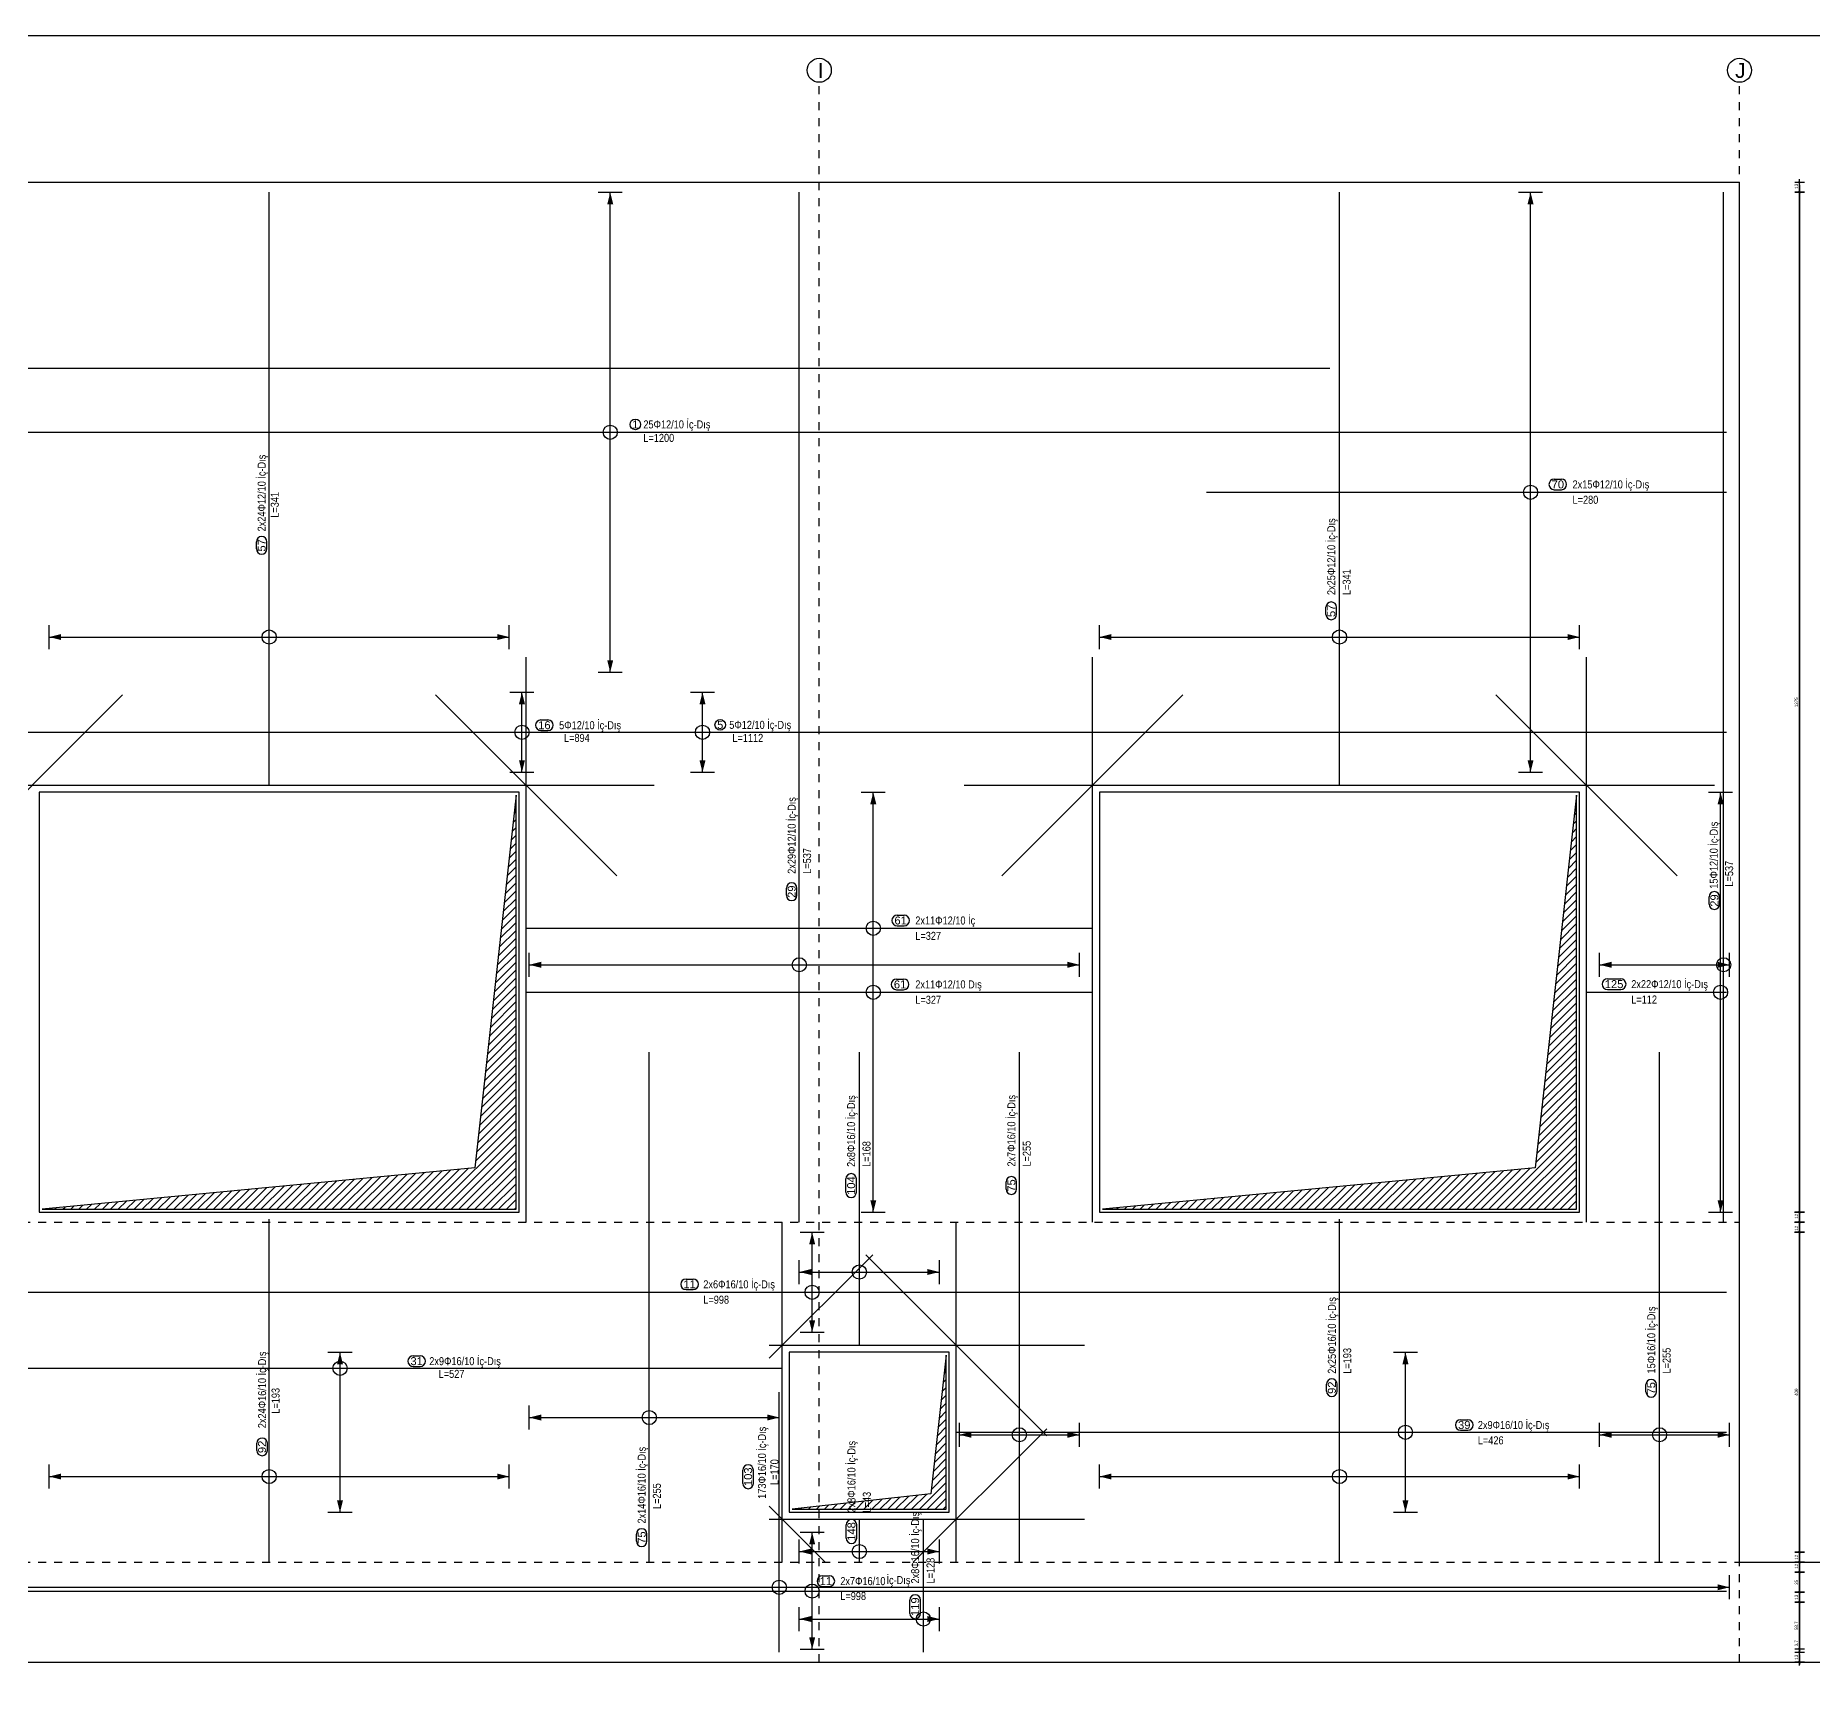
# Model space of a CAD drawing. Header units: metres. Extents: x 419734 to 420376, y 4564732 to 4565123.
# Drawn here: x 420151.04 to 420173.24, y 4564885.31 to 4564905.94 of the extents above; entities that cross this region are included whole.
import ezdxf

# ---------------------------------------------------------------- set-up
doc = ezdxf.new("R2010")
doc.units = ezdxf.units.M
doc.linetypes.add('NASCOSTA', pattern=[0.375, 0.25, -0.125])
doc.linetypes.add('TRATTO-PUNTO', pattern=[1, 0.5, -0.25, 0, -0.25])
doc.layers.get('Defpoints').update_dxf_attribs({"color": 5})
for name, color, linetype in [('Standart', 7, 'Continuous'), ('SW_ASSI', 7, 'TRATTO-PUNTO'), ('SW_CANDELE', 252, 'Continuous'), ('SW_DIM', 33, 'Continuous'), ('SW_SEZIONI-ARMATURA', 3, 'Continuous'), ('SW_SEZIONI_CARPENTERIA', 4, 'Continuous'), ('SW_TRATT', 7, 'NASCOSTA'), ('SW_TRATTEGGIO_252', 252, 'Continuous'), ('SW_TXT_TESTI', 1, 'Continuous')]:
    doc.layers.add(name, color=color, linetype=linetype)
doc.styles.add('arial_1_18', font='arial.ttf', dxfattribs={"height": 0.2})
doc.styles.add('SWS', font='ARIALN.TTF')
doc.dimstyles.new('DIM-SW-20_cm', dxfattribs={"dimtxt": 0.04, "dimasz": 0.03, "dimexe": 0.125, "dimexo": 0.125, "dimgap": 0.02, "dimtad": 1, "dimdec": 0, "dimlfac": 100, "dimzin": 1, "dimdsep": 46, "dimtxsty": 'SWS', "dimblk1": 'D', "dimblk2": 'D', "dimsah": 1, "dimcen": 0.003, "dimdle": 0.0625, "dimse1": 1, "dimse2": 1, "dimclrd": 256, "dimclre": 256, "dimclrt": 256, "dimazin": 0, "dimtfac": 0.75, "dimtdec": 0, "dimtmove": 1, "dimatfit": 3, "dimldrblk": 'D', "dimfxl": 0.125, "dimtvp": 1.5, "dimtolj": 1, "dimtzin": 0, "dimarcsym": 0})

# ---------------------------------------------------------------- blocks, each defined once
blk = doc.blocks.new('D')
for p, q in [((-1, 0), (1, 0)), ((0, 2), (0, -2))]:
    blk.add_line(p, q)
at = {"const_width": 0.141}
blk.add_lwpolyline([(0.48, 0.48), (-0.48, -0.48)], dxfattribs=at)
blk = doc.blocks.new('*D1546')
at = {"layer": 'Defpoints', "color": 0, "ltscale": 0.5, "transparency": 16777216}
for p in [(420173.015, 4564904.104), (420173.015, 4564903.979), (420173.08, 4564903.979)]:
    blk.add_point(p, dxfattribs=at)
at = {"layer": 'SW_DIM', "lineweight": -2, "ltscale": 0.5, "transparency": 16777216}
blk.add_line((420173.08, 4564904.074), (420173.08, 4564904.009), dxfattribs=at)
at = {"layer": 'SW_DIM', "lineweight": -2, "ltscale": 0.5, "transparency": 16777216, "xscale": 0.03, "yscale": 0.03, "zscale": 0.03}
for p, rotation in [((420173.08, 4564904.104), 90), ((420173.08, 4564903.979), 270)]:
    blk.add_blockref('D', p, dxfattribs=dict(at, rotation=rotation))
at = {"layer": 'SW_DIM', "ltscale": 0.5, "transparency": 16777216, "insert": (420173.039, 4564904.054), "char_height": 0.04, "attachment_point": 5, "rotation": 90, "style": 'SWS'}
blk.add_mtext('\\A1;13', dxfattribs=at)
blk = doc.blocks.new('*D1547')
at = {"layer": 'Defpoints', "color": 0, "transparency": 16777216}
for p in [(420173.015, 4564903.979), (420173.08, 4564891.229), (420173.08, 4564891.229)]:
    blk.add_point(p, dxfattribs=at)
at = {"layer": 'SW_DIM', "lineweight": -2, "transparency": 16777216}
blk.add_line((420173.08, 4564903.949), (420173.08, 4564891.259), dxfattribs=at)
at = {"layer": 'SW_DIM', "lineweight": -2, "transparency": 16777216, "xscale": 0.03, "yscale": 0.03, "zscale": 0.03}
for p, rotation in [((420173.08, 4564903.979), 90), ((420173.08, 4564891.229), 270)]:
    blk.add_blockref('D', p, dxfattribs=dict(at, rotation=rotation))
at = {"layer": 'SW_DIM', "transparency": 16777216, "insert": (420173.039, 4564897.604), "char_height": 0.04, "attachment_point": 5, "rotation": 90, "style": 'SWS'}
blk.add_mtext('\\A1;1275', dxfattribs=at)
blk = doc.blocks.new('*D1548')
at = {"layer": 'Defpoints', "color": 0, "transparency": 16777216}
for p in [(420173.08, 4564891.229), (420173.08, 4564891.104), (420173.08, 4564891.104)]:
    blk.add_point(p, dxfattribs=at)
at = {"layer": 'SW_DIM', "lineweight": -2, "transparency": 16777216}
blk.add_line((420173.08, 4564891.199), (420173.08, 4564891.134), dxfattribs=at)
at = {"layer": 'SW_DIM', "lineweight": -2, "transparency": 16777216, "xscale": 0.03, "yscale": 0.03, "zscale": 0.03}
for p, rotation in [((420173.08, 4564891.229), 90), ((420173.08, 4564891.104), 270)]:
    blk.add_blockref('D', p, dxfattribs=dict(at, rotation=rotation))
at = {"layer": 'SW_DIM', "transparency": 16777216, "insert": (420173.04, 4564891.179), "char_height": 0.04, "attachment_point": 5, "rotation": 90, "style": 'SWS'}
blk.add_mtext('\\A1;12', dxfattribs=at)
blk = doc.blocks.new('*D1549')
at = {"layer": 'Defpoints', "color": 0, "transparency": 16777216}
for p in [(420173.08, 4564891.104), (420173.08, 4564890.979), (420173.08, 4564890.979)]:
    blk.add_point(p, dxfattribs=at)
at = {"layer": 'SW_DIM', "lineweight": -2, "transparency": 16777216}
blk.add_line((420173.08, 4564891.074), (420173.08, 4564891.009), dxfattribs=at)
at = {"layer": 'SW_DIM', "lineweight": -2, "transparency": 16777216, "xscale": 0.03, "yscale": 0.03, "zscale": 0.03}
for p, rotation in [((420173.08, 4564891.104), 90), ((420173.08, 4564890.979), 270)]:
    blk.add_blockref('D', p, dxfattribs=dict(at, rotation=rotation))
at = {"layer": 'SW_DIM', "transparency": 16777216, "insert": (420173.04, 4564891.029), "char_height": 0.04, "attachment_point": 5, "rotation": 90, "style": 'SWS'}
blk.add_mtext('\\A1;12', dxfattribs=at)
blk = doc.blocks.new('*D1550')
at = {"layer": 'Defpoints', "color": 0, "transparency": 16777216}
for p in [(420173.08, 4564890.979), (420173.08, 4564886.979), (420173.08, 4564886.979)]:
    blk.add_point(p, dxfattribs=at)
at = {"layer": 'SW_DIM', "lineweight": -2, "transparency": 16777216}
blk.add_line((420173.08, 4564890.949), (420173.08, 4564887.009), dxfattribs=at)
at = {"layer": 'SW_DIM', "lineweight": -2, "transparency": 16777216, "xscale": 0.03, "yscale": 0.03, "zscale": 0.03}
for p, rotation in [((420173.08, 4564890.979), 90), ((420173.08, 4564886.979), 270)]:
    blk.add_blockref('D', p, dxfattribs=dict(at, rotation=rotation))
at = {"layer": 'SW_DIM', "transparency": 16777216, "insert": (420173.039, 4564888.979), "char_height": 0.04, "attachment_point": 5, "rotation": 90, "style": 'SWS'}
blk.add_mtext('\\A1;400', dxfattribs=at)
blk = doc.blocks.new('*D1551')
at = {"layer": 'Defpoints', "color": 0, "transparency": 16777216}
for p in [(420173.08, 4564886.979), (420173.08, 4564886.854), (420173.08, 4564886.854)]:
    blk.add_point(p, dxfattribs=at)
at = {"layer": 'SW_DIM', "lineweight": -2, "transparency": 16777216}
blk.add_line((420173.08, 4564886.949), (420173.08, 4564886.884), dxfattribs=at)
at = {"layer": 'SW_DIM', "lineweight": -2, "transparency": 16777216, "xscale": 0.03, "yscale": 0.03, "zscale": 0.03}
for p, rotation in [((420173.08, 4564886.979), 90), ((420173.08, 4564886.854), 270)]:
    blk.add_blockref('D', p, dxfattribs=dict(at, rotation=rotation))
at = {"layer": 'SW_DIM', "transparency": 16777216, "insert": (420173.04, 4564886.916), "char_height": 0.04, "attachment_point": 5, "rotation": 90, "style": 'SWS'}
blk.add_mtext('\\A1;12', dxfattribs=at)
blk = doc.blocks.new('*D1552')
at = {"layer": 'Defpoints', "color": 0, "transparency": 16777216}
for p in [(420173.08, 4564886.854), (420173.08, 4564886.729), (420173.08, 4564886.729)]:
    blk.add_point(p, dxfattribs=at)
at = {"layer": 'SW_DIM', "lineweight": -2, "transparency": 16777216}
blk.add_line((420173.08, 4564886.824), (420173.08, 4564886.759), dxfattribs=at)
at = {"layer": 'SW_DIM', "lineweight": -2, "transparency": 16777216, "xscale": 0.03, "yscale": 0.03, "zscale": 0.03}
for p, rotation in [((420173.08, 4564886.854), 90), ((420173.08, 4564886.729), 270)]:
    blk.add_blockref('D', p, dxfattribs=dict(at, rotation=rotation))
at = {"layer": 'SW_DIM', "transparency": 16777216, "insert": (420173.04, 4564886.804), "char_height": 0.04, "attachment_point": 5, "rotation": 90, "style": 'SWS'}
blk.add_mtext('\\A1;12', dxfattribs=at)
blk = doc.blocks.new('*D1553')
at = {"layer": 'Defpoints', "color": 0, "transparency": 16777216}
for p in [(420173.08, 4564886.729), (420173.08, 4564886.479), (420173.08, 4564886.479)]:
    blk.add_point(p, dxfattribs=at)
at = {"layer": 'SW_DIM', "lineweight": -2, "transparency": 16777216}
blk.add_line((420173.08, 4564886.699), (420173.08, 4564886.509), dxfattribs=at)
at = {"layer": 'SW_DIM', "lineweight": -2, "transparency": 16777216, "xscale": 0.03, "yscale": 0.03, "zscale": 0.03}
for p, rotation in [((420173.08, 4564886.729), 90), ((420173.08, 4564886.479), 270)]:
    blk.add_blockref('D', p, dxfattribs=dict(at, rotation=rotation))
at = {"layer": 'SW_DIM', "transparency": 16777216, "insert": (420173.039, 4564886.604), "char_height": 0.04, "attachment_point": 5, "rotation": 90, "style": 'SWS'}
blk.add_mtext('\\A1;25', dxfattribs=at)
blk = doc.blocks.new('*D1554')
at = {"layer": 'Defpoints', "color": 0, "transparency": 16777216}
for p in [(420173.08, 4564886.479), (420173.08, 4564886.354), (420173.08, 4564886.354)]:
    blk.add_point(p, dxfattribs=at)
at = {"layer": 'SW_DIM', "lineweight": -2, "transparency": 16777216}
blk.add_line((420173.08, 4564886.449), (420173.08, 4564886.384), dxfattribs=at)
at = {"layer": 'SW_DIM', "lineweight": -2, "transparency": 16777216, "xscale": 0.03, "yscale": 0.03, "zscale": 0.03}
for p, rotation in [((420173.08, 4564886.479), 90), ((420173.08, 4564886.354), 270)]:
    blk.add_blockref('D', p, dxfattribs=dict(at, rotation=rotation))
at = {"layer": 'SW_DIM', "transparency": 16777216, "insert": (420173.039, 4564886.416), "char_height": 0.04, "attachment_point": 5, "rotation": 90, "style": 'SWS'}
blk.add_mtext('\\A1;13', dxfattribs=at)
blk = doc.blocks.new('*D1555')
at = {"layer": 'Defpoints', "color": 0, "transparency": 16777216}
for p in [(420173.08, 4564886.354), (420173.08, 4564885.766), (420173.08, 4564885.766)]:
    blk.add_point(p, dxfattribs=at)
at = {"layer": 'SW_DIM', "lineweight": -2, "transparency": 16777216}
blk.add_line((420173.08, 4564886.324), (420173.08, 4564885.796), dxfattribs=at)
at = {"layer": 'SW_DIM', "lineweight": -2, "transparency": 16777216, "xscale": 0.03, "yscale": 0.03, "zscale": 0.03}
for p, rotation in [((420173.08, 4564886.354), 90), ((420173.08, 4564885.766), 270)]:
    blk.add_blockref('D', p, dxfattribs=dict(at, rotation=rotation))
at = {"layer": 'SW_DIM', "transparency": 16777216, "insert": (420173.039, 4564886.06), "char_height": 0.04, "attachment_point": 5, "rotation": 90, "style": 'SWS'}
blk.add_mtext('\\A1;58.7', dxfattribs=at)
blk = doc.blocks.new('*D1556')
at = {"layer": 'Defpoints', "color": 0, "transparency": 16777216}
for p in [(420173.08, 4564885.766), (420173.08, 4564885.729), (420173.08, 4564885.729)]:
    blk.add_point(p, dxfattribs=at)
at = {"layer": 'SW_DIM', "lineweight": -2, "transparency": 16777216}
for p, q in [((420173.08, 4564885.796), (420173.08, 4564885.826)), ((420173.08, 4564885.766), (420173.08, 4564885.729)), ((420173.08, 4564885.699), (420173.08, 4564885.669))]:
    blk.add_line(p, q, dxfattribs=at)
at = {"layer": 'SW_DIM', "lineweight": -2, "transparency": 16777216, "xscale": 0.03, "yscale": 0.03, "zscale": 0.03}
for p, rotation in [((420173.08, 4564885.766), 270), ((420173.08, 4564885.729), 90)]:
    blk.add_blockref('D', p, dxfattribs=dict(at, rotation=rotation))
at = {"layer": 'SW_DIM', "transparency": 16777216, "insert": (420173.039, 4564885.841), "char_height": 0.04, "attachment_point": 5, "rotation": 90, "style": 'SWS'}
blk.add_mtext('\\A1;3.7', dxfattribs=at)
blk = doc.blocks.new('*D1557')
at = {"layer": 'Defpoints', "color": 0, "transparency": 16777216}
for p in [(420173.08, 4564885.729), (420173.08, 4564885.604), (420173.08, 4564885.604)]:
    blk.add_point(p, dxfattribs=at)
at = {"layer": 'SW_DIM', "lineweight": -2, "transparency": 16777216}
blk.add_line((420173.08, 4564885.699), (420173.08, 4564885.634), dxfattribs=at)
at = {"layer": 'SW_DIM', "lineweight": -2, "transparency": 16777216, "xscale": 0.03, "yscale": 0.03, "zscale": 0.03}
for p, rotation in [((420173.08, 4564885.729), 90), ((420173.08, 4564885.604), 270)]:
    blk.add_blockref('D', p, dxfattribs=dict(at, rotation=rotation))
at = {"layer": 'SW_DIM', "transparency": 16777216, "insert": (420173.039, 4564885.666), "char_height": 0.04, "attachment_point": 5, "rotation": 90, "style": 'SWS'}
blk.add_mtext('\\A1;13', dxfattribs=at)

msp = doc.modelspace()

# ---------------------------------------------------------------- hatches: boundary and pattern name
at = {"layer": 'Standart', "linetype": 'Continuous', "lineweight": 5}
msp.add_hatch(color=35, dxfattribs=at).paths.add_polyline_path([(420160.74047, 4564885.76625), (420160.70297, 4564885.91625), (420160.77797, 4564885.91625)])
at = {"layer": 'SW_DIM'}
for points in [[(420158.25459, 4564903.82875), (420158.17959, 4564903.82875), (420158.21709, 4564903.97875)], [(420169.75519, 4564903.82875), (420169.68019, 4564903.82875), (420169.71769, 4564903.97875)], [(420151.35511, 4564898.38188), (420151.20511, 4564898.41938), (420151.35511, 4564898.45688)], [(420156.95511, 4564898.41938), (420156.80511, 4564898.38188), (420156.80511, 4564898.45688)], [(420164.48011, 4564898.38188), (420164.33011, 4564898.41938), (420164.48011, 4564898.45688)], [(420170.33011, 4564898.41938), (420170.18011, 4564898.38188), (420170.18011, 4564898.45688)], [(420158.21709, 4564897.97875), (420158.17959, 4564898.12875), (420158.25459, 4564898.12875)], [(420157.15177, 4564897.57875), (420157.07677, 4564897.57875), (420157.11427, 4564897.72875)], [(420159.40761, 4564897.57875), (420159.33261, 4564897.57875), (420159.37011, 4564897.72875)], [(420157.11427, 4564896.72875), (420157.07677, 4564896.87875), (420157.15177, 4564896.87875)], [(420159.37011, 4564896.72875), (420159.33261, 4564896.87875), (420159.40761, 4564896.87875)], [(420169.71769, 4564896.72875), (420169.68019, 4564896.87875), (420169.75519, 4564896.87875)], [(420161.54209, 4564896.32875), (420161.46709, 4564896.32875), (420161.50459, 4564896.47875)], [(420172.12959, 4564896.32875), (420172.05459, 4564896.32875), (420172.09209, 4564896.47875)], [(420157.35511, 4564894.285), (420157.20511, 4564894.3225), (420157.35511, 4564894.36)], [(420164.08011, 4564894.3225), (420163.93011, 4564894.285), (420163.93011, 4564894.36)], [(420170.73011, 4564894.285), (420170.58011, 4564894.3225), (420170.73011, 4564894.36)], [(420172.2046, 4564894.3225), (420172.0546, 4564894.285), (420172.0546, 4564894.36)], [(420161.50459, 4564891.22875), (420161.46709, 4564891.37875), (420161.54209, 4564891.37875)], [(420172.09209, 4564891.22875), (420172.05459, 4564891.37875), (420172.12959, 4564891.37875)], [(420160.77797, 4564890.82875), (420160.70297, 4564890.82875), (420160.74047, 4564890.97875)], [(420160.73011, 4564890.44438), (420160.58011, 4564890.48188), (420160.73011, 4564890.51938)], [(420162.33011, 4564890.48188), (420162.18011, 4564890.44438), (420162.18011, 4564890.51938)], [(420160.74047, 4564889.72875), (420160.70297, 4564889.87875), (420160.77797, 4564889.87875)], [(420154.87797, 4564889.32875), (420154.80297, 4564889.32875), (420154.84047, 4564889.47875)], [(420168.19209, 4564889.32875), (420168.11709, 4564889.32875), (420168.15459, 4564889.47875)], [(420157.35511, 4564888.62571), (420157.20511, 4564888.66321), (420157.35511, 4564888.70071)], [(420160.33011, 4564888.66321), (420160.18011, 4564888.62571), (420160.18011, 4564888.70071)], [(420162.73011, 4564888.41), (420162.58011, 4564888.4475), (420162.73011, 4564888.485)], [(420164.08011, 4564888.4475), (420163.93011, 4564888.41), (420163.93011, 4564888.485)], [(420170.73011, 4564888.41), (420170.58011, 4564888.4475), (420170.73011, 4564888.485)], [(420172.2046, 4564888.4475), (420172.0546, 4564888.41), (420172.0546, 4564888.485)], [(420151.35511, 4564887.88813), (420151.20511, 4564887.92563), (420151.35511, 4564887.96313)], [(420156.95511, 4564887.92563), (420156.80511, 4564887.88813), (420156.80511, 4564887.96313)], [(420164.48011, 4564887.88813), (420164.33011, 4564887.92563), (420164.48011, 4564887.96313)], [(420170.33011, 4564887.92563), (420170.18011, 4564887.88813), (420170.18011, 4564887.96313)], [(420154.84047, 4564887.47875), (420154.80297, 4564887.62875), (420154.87797, 4564887.62875)], [(420168.15459, 4564887.47875), (420168.11709, 4564887.62875), (420168.19209, 4564887.62875)], [(420160.77797, 4564887.07875), (420160.70297, 4564887.07875), (420160.74047, 4564887.22875)], [(420160.73011, 4564886.95063), (420160.58011, 4564886.98813), (420160.73011, 4564887.02563)], [(420162.33011, 4564886.98813), (420162.18011, 4564886.95063), (420162.18011, 4564887.02563)], [(420172.2046, 4564886.54125), (420172.0546, 4564886.50375), (420172.0546, 4564886.57875)], [(420160.73011, 4564886.10688), (420160.58011, 4564886.14438), (420160.73011, 4564886.18188)], [(420162.33011, 4564886.14438), (420162.18011, 4564886.10688), (420162.18011, 4564886.18188)]]:
    msp.add_hatch(color=256, dxfattribs=at).paths.add_polyline_path(points)
at = {"layer": 'SW_TRATTEGGIO_252'}
h = msp.add_hatch(dxfattribs=at)
h.set_pattern_fill('_USER', color=256, scale=0.07, angle=45, pattern_type=0)
h.set_pattern_definition([(45, (420069.559505, 4565743.56469), (-0.0494974747, 0.0494974747), [])])
h.paths.add_polyline_path([(420122.79209, 4564891.26625), (420122.79209, 4564896.44125), (420122.27459, 4564891.78375), (420116.86709, 4564891.26625)])
h.paths.add_polyline_path([(420136.66709, 4564891.26625), (420136.66709, 4564896.44125), (420136.14959, 4564891.78375), (420130.74209, 4564891.26625)])
h.paths.add_polyline_path([(420157.04209, 4564891.26625), (420157.04209, 4564896.44125), (420156.52459, 4564891.78375), (420151.11709, 4564891.26625)])
h.paths.add_polyline_path([(420113.60209, 4564895.26625), (420113.60209, 4564897.69125), (420113.35959, 4564895.50875), (420110.67709, 4564895.26625)])
h.paths.add_polyline_path([(420117.75995, 4564869.56443), (420117.75995, 4564874.73943), (420117.24245, 4564870.08193), (420111.83495, 4564869.56443)])
h.paths.add_polyline_path([(420162.41709, 4564887.51625), (420162.41709, 4564889.44125), (420162.22459, 4564887.70875), (420160.49209, 4564887.51625)])
h.paths.add_polyline_path([(420145.29209, 4564895.26625), (420145.29209, 4564897.69125), (420145.04959, 4564895.50875), (420142.36709, 4564895.26625)])
h.paths.add_polyline_path([(420126.84704, 4564868.88617), (420126.84704, 4564871.31117), (420126.60454, 4564869.12867), (420123.92204, 4564868.88617)])
h.paths.add_polyline_path([(420113.75995, 4564865.81443), (420113.75995, 4564867.73943), (420113.56745, 4564866.00693), (420111.83495, 4564865.81443)])
h.paths.add_polyline_path([(420112.40459, 4564887.51625), (420112.40459, 4564889.44125), (420112.21209, 4564887.70875), (420110.47959, 4564887.51625)])
h.paths.add_polyline_path([(420170.29209, 4564891.26625), (420170.29209, 4564896.44125), (420169.77459, 4564891.78375), (420164.36709, 4564891.26625)])

# ---------------------------------------------------------------- linework, layer by layer
for centre in [(420160.82959, 4564905.50376), (420172.32959, 4564905.50376)]:
    msp.add_circle(centre, 0.15)
at = {"layer": 'Standart', "color": 2}
msp.add_line((419946.10266, 4564905.93855), (420327.35266, 4564905.93855), dxfattribs=at)
at = {"layer": 'Standart', "color": 35, "linetype": 'Continuous', "lineweight": -3}
for points in [[(420173.0796, 4564885.56375), (420173.0796, 4564904.14376)], [(420173.0146, 4564891.22875), (420173.1046, 4564891.22875)], [(420173.0146, 4564891.10375), (420173.1046, 4564891.10376)], [(420173.0146, 4564890.97876), (420173.1046, 4564890.97876)], [(420160.59047, 4564885.76625), (420160.89047, 4564885.76625)]]:
    msp.add_lwpolyline(points, dxfattribs=at)
at = {"layer": 'SW_ASSI', "ltscale": 0.2}
for points in [[(420160.82959, 4564885.60375), (420160.82959, 4564905.35376)], [(420172.32959, 4564885.60375), (420172.32959, 4564905.35376)]]:
    msp.add_lwpolyline(points, dxfattribs=at)
at = {"layer": 'SW_CANDELE'}
for points in [[(420157.04209, 4564891.26625), (420157.04209, 4564896.44125), (420156.52459, 4564891.78375), (420151.11709, 4564891.26625)], [(420170.29209, 4564891.26625), (420170.29209, 4564896.44125), (420169.77459, 4564891.78375), (420164.36709, 4564891.26625)], [(420162.41709, 4564887.51625), (420162.41709, 4564889.44125), (420162.22459, 4564887.70875), (420160.49209, 4564887.51625)]]:
    msp.add_lwpolyline(points, close=True, dxfattribs=at)
at = {"layer": 'SW_DIM'}
for points in [[(420158.06709, 4564903.97875), (420158.36709, 4564903.97875)], [(420158.21709, 4564897.97875), (420158.21709, 4564903.97875)], [(420169.56769, 4564903.97875), (420169.86769, 4564903.97875)], [(420169.71769, 4564896.72875), (420169.71769, 4564903.97875)], [(420151.20511, 4564898.26938), (420151.20511, 4564898.56938)], [(420156.95511, 4564898.26938), (420156.95511, 4564898.56938)], [(420164.33011, 4564898.26938), (420164.33011, 4564898.56938)], [(420170.33011, 4564898.26938), (420170.33011, 4564898.56938)], [(420151.20511, 4564898.41938), (420156.95511, 4564898.41938)], [(420164.33011, 4564898.41938), (420170.33011, 4564898.41938)], [(420158.06709, 4564897.97875), (420158.36709, 4564897.97875)], [(420156.96427, 4564897.72875), (420157.26427, 4564897.72875)], [(420157.11427, 4564896.72875), (420157.11427, 4564897.72875)], [(420159.22011, 4564897.72875), (420159.52011, 4564897.72875)], [(420159.37011, 4564896.72875), (420159.37011, 4564897.72875)], [(420156.96427, 4564896.72875), (420157.26427, 4564896.72875)], [(420159.22011, 4564896.72875), (420159.52011, 4564896.72875)], [(420169.56769, 4564896.72875), (420169.86769, 4564896.72875)], [(420161.35459, 4564896.47875), (420161.65459, 4564896.47875)], [(420161.50459, 4564891.22875), (420161.50459, 4564896.47875)], [(420171.94209, 4564896.47875), (420172.24209, 4564896.47875)], [(420172.09209, 4564891.22875), (420172.09209, 4564896.47875)], [(420157.20511, 4564894.1725), (420157.20511, 4564894.4725)], [(420164.08011, 4564894.1725), (420164.08011, 4564894.4725)], [(420170.58011, 4564894.1725), (420170.58011, 4564894.4725)], [(420172.2046, 4564894.1725), (420172.2046, 4564894.4725)], [(420157.20511, 4564894.3225), (420164.08011, 4564894.3225)], [(420170.58011, 4564894.3225), (420172.2046, 4564894.3225)], [(420161.35459, 4564891.22875), (420161.65459, 4564891.22875)], [(420171.94209, 4564891.22875), (420172.24209, 4564891.22875)], [(420160.59047, 4564890.97875), (420160.89047, 4564890.97875)], [(420160.74047, 4564889.72875), (420160.74047, 4564890.97875)], [(420160.58011, 4564890.33188), (420160.58011, 4564890.63188)], [(420160.58011, 4564890.48188), (420162.33011, 4564890.48188)], [(420162.33011, 4564890.33188), (420162.33011, 4564890.63188)], [(420160.59047, 4564889.72875), (420160.89047, 4564889.72875)], [(420154.69047, 4564889.47875), (420154.99047, 4564889.47875)], [(420154.84047, 4564887.47875), (420154.84047, 4564889.47875)], [(420168.00459, 4564889.47875), (420168.30459, 4564889.47875)], [(420168.15459, 4564887.47875), (420168.15459, 4564889.47875)], [(420157.20511, 4564888.51321), (420157.20511, 4564888.81321)], [(420157.20511, 4564888.66321), (420160.33011, 4564888.66321)], [(420160.33011, 4564888.2975), (420160.33011, 4564888.5975)], [(420162.58011, 4564888.2975), (420162.58011, 4564888.5975)], [(420162.58011, 4564888.4475), (420164.08011, 4564888.4475)], [(420164.08011, 4564888.2975), (420164.08011, 4564888.5975)], [(420170.58011, 4564888.2975), (420170.58011, 4564888.5975)], [(420170.58011, 4564888.4475), (420172.2046, 4564888.4475)], [(420172.2046, 4564888.2975), (420172.2046, 4564888.5975)], [(420151.20511, 4564887.77563), (420151.20511, 4564888.07563)], [(420156.95511, 4564887.77563), (420156.95511, 4564888.07563)], [(420164.33011, 4564887.77563), (420164.33011, 4564888.07563)], [(420170.33011, 4564887.77563), (420170.33011, 4564888.07563)], [(420151.20511, 4564887.92563), (420156.95511, 4564887.92563)], [(420164.33011, 4564887.92563), (420170.33011, 4564887.92563)], [(420154.69047, 4564887.47875), (420154.99047, 4564887.47875)], [(420168.00459, 4564887.47875), (420168.30459, 4564887.47875)], [(420160.58011, 4564886.83813), (420160.58011, 4564887.13813)], [(420160.59047, 4564887.22875), (420160.89047, 4564887.22875)], [(420160.74047, 4564885.76625), (420160.74047, 4564887.22875)], [(420162.33011, 4564886.83813), (420162.33011, 4564887.13813)], [(420160.58011, 4564886.98813), (420162.33011, 4564886.98813)], [(420172.2046, 4564886.39125), (420172.2046, 4564886.69125)], [(420148.95511, 4564886.54125), (420172.2046, 4564886.54125)], [(420160.58011, 4564885.99438), (420160.58011, 4564886.29438)], [(420162.33011, 4564885.99438), (420162.33011, 4564886.29438)], [(420160.58011, 4564886.14438), (420162.33011, 4564886.14438)]]:
    msp.add_lwpolyline(points, dxfattribs=at)
for centre in [(420158.21709, 4564900.97875), (420169.71769, 4564900.22875), (420153.95511, 4564898.41938), (420167.33011, 4564898.41938), (420157.11427, 4564897.22875), (420159.37011, 4564897.22875), (420161.50459, 4564894.77875), (420160.58011, 4564894.3225), (420172.13011, 4564894.3225), (420161.50459, 4564893.97875), (420172.09209, 4564893.97875), (420161.33011, 4564890.48188), (420160.74047, 4564890.22875), (420154.84047, 4564889.27875), (420158.70511, 4564888.66321), (420163.33011, 4564888.4475), (420168.15459, 4564888.47875), (420171.33011, 4564888.4475), (420153.95511, 4564887.92563), (420167.33011, 4564887.92563), (420161.33011, 4564886.98813), (420160.33011, 4564886.54125), (420160.74047, 4564886.49375), (420162.13011, 4564886.14438)]:
    msp.add_circle(centre, 0.08839, dxfattribs=at)
at = {"layer": 'SW_SEZIONI-ARMATURA'}
for points in [[(420153.95511, 4564896.56625), (420153.95511, 4564903.97875)], [(420160.58011, 4564891.10375), (420160.58011, 4564903.97875)], [(420167.33011, 4564896.56625), (420167.33011, 4564903.97875)], [(420172.13011, 4564891.10375), (420172.13011, 4564903.97875)], [(420137.21145, 4564901.77875), (420167.21145, 4564901.77875)], [(420142.66709, 4564900.97875), (420172.16709, 4564900.97875)], [(420165.6683, 4564900.22875), (420172.16709, 4564900.22875)], [(420170.01364, 4564900.39356), (420170.10302, 4564900.39356)], [(420170.01364, 4564900.26156), (420170.10302, 4564900.26156)], [(420153.7953, 4564899.52116), (420153.7953, 4564899.61054)], [(420153.9273, 4564899.52116), (420153.9273, 4564899.61054)], [(420167.16149, 4564898.70254), (420167.16149, 4564898.79193)], [(420167.29349, 4564898.70254), (420167.29349, 4564898.79193)], [(420157.16709, 4564891.10375), (420157.16709, 4564898.16625)], [(420164.24209, 4564891.10375), (420164.24209, 4564898.16625)], [(420170.41709, 4564891.10375), (420170.41709, 4564898.16625)], [(420149.86071, 4564895.43488), (420152.12346, 4564897.69763)], [(420158.29845, 4564895.43488), (420156.03572, 4564897.69763)], [(420163.11071, 4564895.43488), (420165.37346, 4564897.69763)], [(420169.28572, 4564897.69763), (420171.54846, 4564895.43488)], [(420157.35004, 4564897.38326), (420157.43943, 4564897.38326)], [(420145.41709, 4564897.22875), (420172.16709, 4564897.22875)], [(420157.35004, 4564897.25126), (420157.43943, 4564897.25126)], [(420149.39209, 4564896.56625), (420158.76709, 4564896.56625)], [(420162.64209, 4564896.56625), (420172.01709, 4564896.56625)], [(420160.41891, 4564895.19143), (420160.41891, 4564895.28081)], [(420160.55091, 4564895.19143), (420160.55091, 4564895.28081)], [(420171.94873, 4564895.08127), (420171.94873, 4564895.17065)], [(420172.08073, 4564895.08127), (420172.08073, 4564895.17065)], [(420161.80182, 4564894.94228), (420161.8912, 4564894.94228)], [(420157.16709, 4564894.77875), (420164.24209, 4564894.77875)], [(420161.80182, 4564894.81028), (420161.8912, 4564894.81028)], [(420161.79435, 4564894.1434), (420161.88373, 4564894.1434)], [(420161.79435, 4564894.0114), (420161.88373, 4564894.0114)], [(420170.67799, 4564894.14662), (420170.84507, 4564894.14662)], [(420170.67799, 4564894.01462), (420170.84507, 4564894.01462)], [(420157.16709, 4564893.97875), (420164.24209, 4564893.97875)], [(420170.41709, 4564893.97875), (420172.16709, 4564893.97875)], [(420158.70511, 4564886.85375), (420158.70511, 4564893.22875)], [(420161.33011, 4564889.56625), (420161.33011, 4564893.22875)], [(420163.33011, 4564886.85375), (420163.33011, 4564893.22875)], [(420171.33011, 4564886.85375), (420171.33011, 4564893.22875)], [(420161.16143, 4564891.47894), (420161.16143, 4564891.64601)], [(420161.29343, 4564891.47894), (420161.29343, 4564891.64601)], [(420163.16402, 4564891.5187), (420163.16402, 4564891.60809)], [(420163.29602, 4564891.5187), (420163.29602, 4564891.60809)], [(420153.95511, 4564886.85375), (420153.95511, 4564891.14125)], [(420167.33011, 4564886.85375), (420167.33011, 4564891.14125)], [(420160.3671, 4564886.85375), (420160.3671, 4564891.10376)], [(420162.54209, 4564886.85375), (420162.54209, 4564891.10376)], [(420160.20511, 4564889.40426), (420161.49847, 4564890.69763)], [(420161.41072, 4564890.69763), (420163.67347, 4564888.43488)], [(420147.71384, 4564890.22875), (420172.16709, 4564890.22875)], [(420159.16429, 4564890.39421), (420159.25367, 4564890.39421)], [(420159.16429, 4564890.26221), (420159.25367, 4564890.26221)], [(420160.20511, 4564889.56625), (420164.14209, 4564889.56625)], [(420155.75359, 4564889.43377), (420155.84297, 4564889.43377)], [(420112.5296, 4564889.27875), (420160.3671, 4564889.27875)], [(420155.75359, 4564889.30177), (420155.84297, 4564889.30177)], [(420160.33011, 4564885.72875), (420160.33011, 4564888.97875)], [(420167.16868, 4564888.99179), (420167.16868, 4564889.08117)], [(420167.30068, 4564888.99179), (420167.30068, 4564889.08117)], [(420171.15982, 4564888.98463), (420171.15982, 4564889.07401)], [(420171.29182, 4564888.98463), (420171.29182, 4564889.07401)], [(420162.00459, 4564886.85375), (420163.67347, 4564888.52263)], [(420162.54209, 4564888.47875), (420172.16709, 4564888.47875)], [(420168.84426, 4564888.63583), (420168.93364, 4564888.63583)], [(420168.84426, 4564888.50383), (420168.93364, 4564888.50383)], [(420153.80051, 4564888.25167), (420153.80051, 4564888.34105)], [(420153.93251, 4564888.25167), (420153.93251, 4564888.34105)], [(420159.87416, 4564887.83949), (420159.87416, 4564888.00656)], [(420160.00616, 4564887.83949), (420160.00616, 4564888.00656)], [(420160.9046, 4564886.85375), (420160.20511, 4564887.55324)], [(420160.20511, 4564887.39125), (420164.14209, 4564887.39125)], [(420161.33011, 4564886.85375), (420161.33011, 4564887.39125)], [(420162.13011, 4564885.72875), (420162.13011, 4564887.39125)], [(420158.54416, 4564887.11768), (420158.54416, 4564887.20706)], [(420158.67616, 4564887.11768), (420158.67616, 4564887.20706)], [(420161.1653, 4564887.15476), (420161.1653, 4564887.32183)], [(420161.2973, 4564887.15476), (420161.2973, 4564887.32183)], [(420160.86737, 4564886.68451), (420160.95675, 4564886.68451)], [(420147.71384, 4564886.49375), (420172.16709, 4564886.49375)], [(420160.86737, 4564886.55251), (420160.95675, 4564886.55251)], [(420161.96143, 4564886.21477), (420161.96143, 4564886.38185)], [(420162.09343, 4564886.21477), (420162.09343, 4564886.38185)]]:
    msp.add_lwpolyline(points, dxfattribs=at)
for centre in [(420158.53125, 4564901.07756), (420159.59192, 4564897.3219)]:
    msp.add_circle(centre, 0.066, dxfattribs=at)
for centre, start, end in [((420170.01364, 4564900.32756), 90, 270), ((420170.10302, 4564900.32756), 270, 90), ((420153.8613, 4564899.61054), 0, 180), ((420153.8613, 4564899.52116), 180, 0), ((420167.22749, 4564898.79193), 0, 180), ((420167.22749, 4564898.70254), 180, 0), ((420157.35004, 4564897.31726), 90, 270), ((420157.43943, 4564897.31726), 270, 90), ((420160.48491, 4564895.28081), 0, 180), ((420160.48491, 4564895.19143), 180, 0), ((420172.01473, 4564895.17065), 0, 180), ((420161.80182, 4564894.87628), 90, 270), ((420161.8912, 4564894.87628), 270, 90), ((420172.01473, 4564895.08127), 180, 0), ((420161.79435, 4564894.0774), 90, 270), ((420161.88373, 4564894.0774), 270, 90), ((420170.67799, 4564894.08062), 90, 270), ((420170.84507, 4564894.08062), 270, 90), ((420161.22743, 4564891.64601), 0, 180), ((420163.23002, 4564891.60809), 0, 180), ((420161.22743, 4564891.47894), 180, 0), ((420163.23002, 4564891.5187), 180, 0), ((420159.16429, 4564890.32821), 90, 270), ((420159.25367, 4564890.32821), 270, 90), ((420155.75359, 4564889.36777), 90, 270), ((420155.84297, 4564889.36777), 270, 90), ((420167.23468, 4564889.08117), 0, 180), ((420171.22582, 4564889.07401), 0, 180), ((420167.23468, 4564888.99179), 180, 0), ((420171.22582, 4564888.98463), 180, 0), ((420168.84426, 4564888.56983), 90, 270), ((420168.93364, 4564888.56983), 270, 90), ((420153.86651, 4564888.34105), 0, 180), ((420153.86651, 4564888.25167), 180, 0), ((420159.94016, 4564888.00656), 0, 180), ((420159.94016, 4564887.83949), 180, 0), ((420161.2313, 4564887.32183), 0, 180), ((420158.61016, 4564887.20706), 0, 180), ((420158.61016, 4564887.11768), 180, 0), ((420161.2313, 4564887.15476), 180, 0), ((420160.86737, 4564886.61851), 90, 270), ((420160.95675, 4564886.61851), 270, 90), ((420162.02743, 4564886.38185), 0, 180), ((420162.02743, 4564886.21477), 180, 0)]:
    msp.add_arc(centre, 0.066, start, end, dxfattribs=at)
at = {"layer": 'SW_SEZIONI_CARPENTERIA'}
for points in [[(420109.06709, 4564904.10376), (420172.3296, 4564904.10376)], [(420172.3296, 4564886.85376), (420172.3296, 4564904.10376)], [(420172.3296, 4564886.85376), (420174.0796, 4564886.85376)], [(420107.94209, 4564885.60375), (420174.0796, 4564885.60375)]]:
    msp.add_lwpolyline(points, dxfattribs=at)
for points in [[(420157.07959, 4564891.22875), (420157.07959, 4564896.47875), (420151.07959, 4564896.47875), (420151.07959, 4564891.22875)], [(420170.32959, 4564891.22875), (420170.32959, 4564896.47875), (420164.32959, 4564896.47875), (420164.32959, 4564891.22875)], [(420162.45459, 4564887.47875), (420162.45459, 4564889.47875), (420160.45459, 4564889.47875), (420160.45459, 4564887.47875)]]:
    msp.add_lwpolyline(points, close=True, dxfattribs=at)
at = {"layer": 'SW_TRATT', "ltscale": 0.2}
for points in [[(420109.06709, 4564891.10375), (420172.3296, 4564891.10375)], [(420109.06709, 4564886.85375), (420172.3296, 4564886.85375)]]:
    msp.add_lwpolyline(points, dxfattribs=at)

# ---------------------------------------------------------------- texts
at = {"layer": 'SW_TXT_TESTI', "style": 'arial_1_18'}
for s, height, p in [('I', 0.1875, (420160.80898, 4564905.409)), ('J', 0.1875, (420172.27405, 4564905.409)), ('1', 0.1, (420158.4924, 4564901.02756)), ('70', 0.1, (420169.98064, 4564900.27756)), ('16', 0.1, (420157.31704, 4564897.26726)), ('5', 0.1, (420159.55307, 4564897.2719)), ('61', 0.1, (420161.76882, 4564894.82628)), ('61', 0.1, (420161.76135, 4564894.0274)), ('125', 0.1, (420170.64499, 4564894.03062)), ('11', 0.1, (420159.13129, 4564890.27821)), ('31', 0.1, (420155.72059, 4564889.31777)), ('39', 0.1, (420168.81126, 4564888.51983)), ('11', 0.1, (420160.83437, 4564886.56851))]:
    msp.add_text(s, height=height, dxfattribs=at).set_placement(p)
at = {"layer": 'SW_TXT_TESTI', "color": 2, "linetype": 'Continuous', "lineweight": 5, "style": 'SWS'}
for s, p in [('25Φ12/10 İç-Dış', (420158.63129, 4564901.02756)), ('L=1200', (420158.63129, 4564900.85875)), ('2x15Φ12/10 İç-Dış', (420170.24269, 4564900.27756)), ('L=280', (420170.24269, 4564900.08556)), ('5Φ12/10 İç-Dış', (420157.57869, 4564897.26726)), ('5Φ12/10 İç-Dış', (420159.70453, 4564897.2719)), ('L=894', (420157.63924, 4564897.10875)), ('L=1112', (420159.74369, 4564897.10875)), ('2x11Φ12/10 İç', (420162.02959, 4564894.82628)), ('L=327', (420162.02959, 4564894.63428)), ('2x11Φ12/10 Dış', (420162.02959, 4564894.0274)), ('2x22Φ12/10 İç-Dış', (420170.97626, 4564894.03062)), ('L=327', (420162.02959, 4564893.8354)), ('L=112', (420170.97626, 4564893.83862)), ('2x6Φ16/10 İç-Dış', (420159.38046, 4564890.27821)), ('L=998', (420159.38046, 4564890.08621)), ('2x9Φ16/10 İç-Dış', (420155.95585, 4564889.31777)), ('L=527', (420156.07334, 4564889.15875)), ('2x9Φ16/10 İç-Dış', (420169.05888, 4564888.51983)), ('L=426', (420169.05888, 4564888.32783)), ('2x7Φ16/10', (420161.0923, 4564886.56851)), ('İç-Dış', (420161.66925, 4564886.58116)), ('L=998', (420161.0923, 4564886.3817))]:
    msp.add_text(s, height=0.1, dxfattribs=at).set_placement(p)
for s, p in [('2x24Φ12/10 İç-Dış', (420153.9113, 4564899.73991)), ('L=341', (420154.07511, 4564899.911)), ('2x25Φ12/10 İç-Dış', (420167.27749, 4564898.94438)), ('L=341', (420167.46949, 4564898.94438)), ('2x29Φ12/10 İç-Dış', (420160.53491, 4564895.45965)), ('15Φ12/10 İç-Dış', (420172.05686, 4564895.27333)), ('L=537', (420160.72691, 4564895.45965)), ('L=537', (420172.24886, 4564895.30002)), ('2x8Φ16/10 İç-Dış', (420161.27743, 4564891.79634)), ('2x7Φ16/10 İç-Dış', (420163.28002, 4564891.80012)), ('L=168', (420161.46943, 4564891.79634)), ('L=255', (420163.47202, 4564891.80012)), ('2x25Φ16/10 İç-Dış', (420167.28468, 4564889.21053)), ('15Φ16/10 İç-Dış', (420171.27582, 4564889.21369)), ('2x24Φ16/10 İç-Dış', (420153.91651, 4564888.5298)), ('L=193', (420167.47668, 4564889.21053)), ('L=255', (420171.46782, 4564889.21369)), ('L=193', (420154.08542, 4564888.7112)), ('173Φ16/10 İç-Dış', (420160.16332, 4564887.64674)), ('2x14Φ16/10 İç-Dış', (420158.66016, 4564887.33849)), ('2x8Φ16/10 İç-Dış', (420161.2813, 4564887.47612)), ('L=170', (420160.31976, 4564887.81989)), ('L=255', (420158.84985, 4564887.51989)), ('L=43', (420161.4733, 4564887.47612)), ('2x8Φ16/10 İç-Dış', (420162.07743, 4564886.58856)), ('L=128', (420162.26943, 4564886.58856))]:
    msp.add_text(s, height=0.1, rotation=90, dxfattribs=at).set_placement(p)
at = {"layer": 'SW_TXT_TESTI', "style": 'arial_1_18'}
for s, p in [('57', (420153.9113, 4564899.48816)), ('57', (420167.27749, 4564898.66954)), ('29', (420160.53491, 4564895.15843)), ('29', (420172.06473, 4564895.04827)), ('104', (420161.27743, 4564891.44594)), ('75', (420163.28002, 4564891.4857)), ('92', (420167.28468, 4564888.95879)), ('75', (420171.27582, 4564888.95163)), ('92', (420153.91651, 4564888.21867)), ('103', (420159.99016, 4564887.80649)), ('148', (420161.2813, 4564887.12176)), ('75', (420158.66016, 4564887.08468)), ('119', (420162.07743, 4564886.18177))]:
    msp.add_text(s, height=0.1, rotation=90, dxfattribs=at).set_placement(p)

# ---------------------------------------------------------------- dimensions: what is measured, and where the dimension line sits
at = {"layer": 'SW_DIM', "ltscale": 0.5}
dim = msp.add_linear_dim(base=(420173.0795987893, 4564903.9787570909), p1=(420173.0145987879, 4564904.103757089), p2=(420173.0145987879, 4564903.978757089), angle=90, dimstyle='DIM-SW-20_cm', override={"dimtxsty": 'SWS', "dimldrblk": 'D'}, dxfattribs=at)
dim.commit()
dim.dimension.update_dxf_attribs({"geometry": '*D1546', "text_midpoint": (420173.0795987881, 4564904.0537570901), "dimtype": 160})
at = {"layer": 'SW_DIM'}
for base, p1, p2, picture, middle in [((420173.0796, 4564891.22875), (420173.0146, 4564903.97876), (420173.0796, 4564891.22875), '*D1547', (420173.03918, 4564897.60375)), ((420173.0796, 4564886.97875), (420173.07961, 4564890.97876), (420173.0796, 4564886.97875), '*D1550', (420173.03918, 4564888.97875)), ((420173.0796, 4564886.47875), (420173.0796, 4564886.72875), (420173.0796, 4564886.47875), '*D1553', (420173.03918, 4564886.60375))]:
    dim = msp.add_linear_dim(base=base, p1=p1, p2=p2, angle=90, dimstyle='DIM-SW-20_cm', dxfattribs=at)
    dim.commit()
    dim.dimension.update_dxf_attribs({"geometry": picture, "text_midpoint": middle})
for base, p1, p2, picture, middle in [((420173.0796, 4564891.10376), (420173.0796, 4564891.22875), (420173.07961, 4564891.10376), '*D1548', (420173.0796, 4564891.17876)), ((420173.079599, 4564890.978757), (420173.079606, 4564891.103756), (420173.079606, 4564890.978757), '*D1549', (420173.079599, 4564891.028756)), ((420173.079599, 4564886.853754), (420173.079599, 4564886.978752), (420173.079602, 4564886.853754), '*D1551', (420173.079599, 4564886.916253)), ((420173.079599, 4564886.728755), (420173.079602, 4564886.853754), (420173.079602, 4564886.728755), '*D1552', (420173.079599, 4564886.803755)), ((420173.0795987893, 4564886.3537520897), (420173.0796022601, 4564886.4787520878), (420173.0796022601, 4564886.3537520878), '*D1554', (420173.0795987881, 4564886.4162520897)), ((420173.0795987893, 4564885.6037545912), (420173.0796022601, 4564885.7287545893), (420173.0796022601, 4564885.6037545893), '*D1557', (420173.0795987881, 4564885.6662545865))]:
    dim = msp.add_linear_dim(base=base, p1=p1, p2=p2, angle=90, dimstyle='DIM-SW-20_cm', dxfattribs=at)
    dim.commit()
    dim.dimension.update_dxf_attribs({"geometry": picture, "text_midpoint": middle, "dimtype": 160})
dim = msp.add_linear_dim(base=(420173.079599, 4564885.766255), p1=(420173.079602, 4564886.353752), p2=(420173.079602, 4564885.766255), angle=90, dimstyle='DIM-SW-20_cm', override={"dimdec": 1, "dimtxsty": 'SWS', "dimldrblk": 'D'}, dxfattribs=at)
dim.commit()
dim.dimension.update_dxf_attribs({"geometry": '*D1555', "text_midpoint": (420173.039176, 4564886.060003)})
dim = msp.add_linear_dim(base=(420173.079599, 4564885.728755), p1=(420173.079602, 4564885.766255), p2=(420173.079602, 4564885.728755), angle=90, dimstyle='DIM-SW-20_cm', override={"dimdec": 1}, dxfattribs=at)
dim.commit()
dim.dimension.update_dxf_attribs({"geometry": '*D1556', "text_midpoint": (420173.079599, 4564885.841255), "dimtype": 160})

doc.saveas('drawing.dxf')
